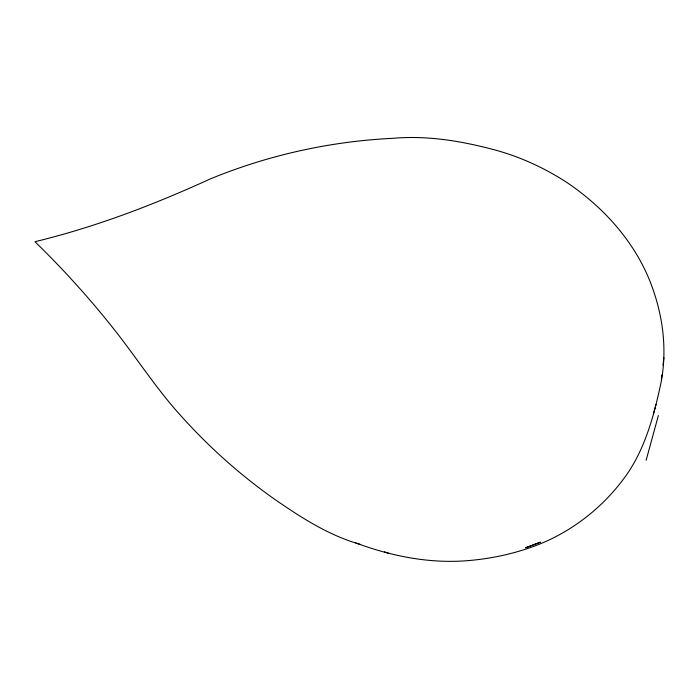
<?xml version="1.0" encoding="UTF-8"?>
<svg xmlns="http://www.w3.org/2000/svg" width="699" height="699" viewBox="0 0 699 699"><rect width="100%" height="100%" fill="white"/><g stroke="black" fill="none" stroke-linecap="round" stroke-linejoin="round"><path stroke-width="1.05" d="M355.669 542.887C390.627 555.915 427.832 563.438 465.237 560.843C493.721 558.746 521.961 552.271 548.033 540.502C577.444 526.801 603.342 505.788 622.87 479.89C643.534 452.996 652.936 419.522 660.118 386.897C667.283 354.699 663.998 320.99 653.198 290.015C638.143 245.664 605.858 208.914 567.483 182.893C544.713 167.97 519.68 156.489 493.345 149.525C460.449 140.849 426.652 135.3 392.567 138.341C330.138 141.355 268.267 155.108 210.443 178.857C153.859 204.72 95.51 227.061 34.95 241.714C64.675 270.592 92.399 301.514 117.886 334.192C139.049 361.584 158 390.706 181.399 416.316C209.202 447.325 240.5 475.163 274.524 499.182C301.19 517.566 328.731 535.443 360.195 544.355M663.028 365.158L663.893 357.705M661.359 379.976L661.944 374.979M653.443 414.061L656.02 404.538M646.129 460.274L658.371 415.529M384.485 551.895L389.037 553.372M540.248 542.232L525.718 547.771L540.248 542.232"/></g></svg>
